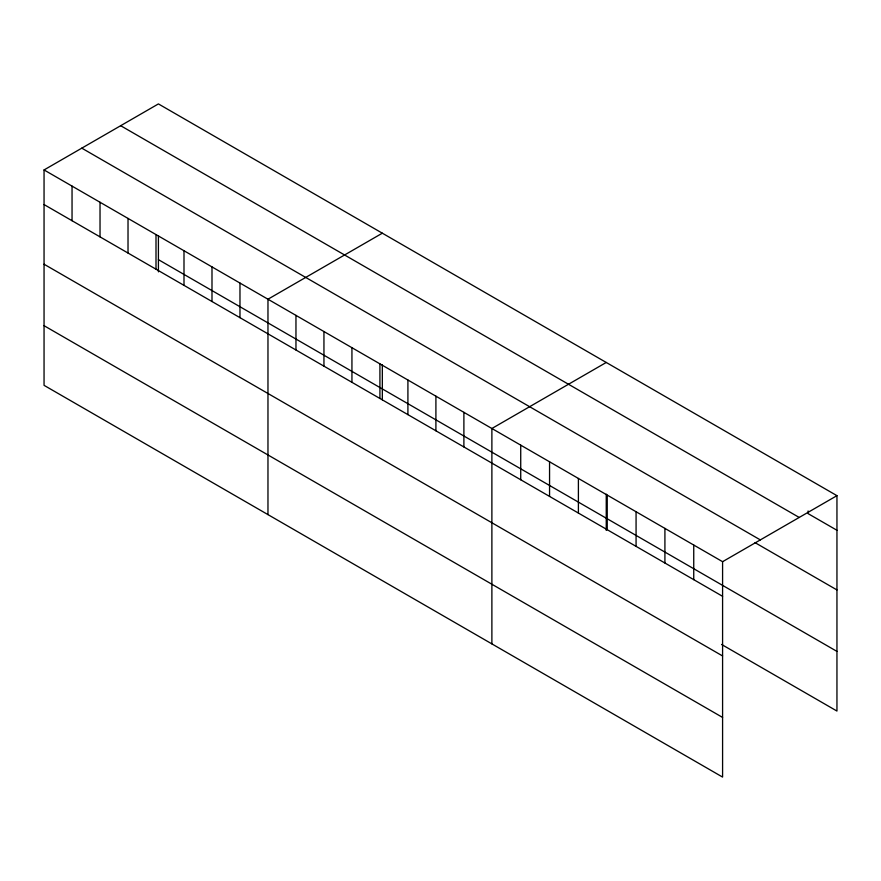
<?xml version="1.0" encoding="UTF-8"?>
<svg xmlns="http://www.w3.org/2000/svg" width="881" height="881" viewBox="0 0 881 881"><rect width="100%" height="100%" fill="white"/><g stroke="black" fill="none" stroke-linecap="round" stroke-linejoin="round"><path stroke-width="1.32" d="M44.05 169.945L722.585 561.693L722.585 777.086L44.05 385.338L44.05 169.945L158.415 103.914L836.95 495.662L836.95 711.055L721.594 644.463M382.332 233.19L267.967 299.221L267.967 514.614M606.249 362.465L491.884 428.496L491.884 643.89M722.585 561.693L836.95 495.662M836.95 530.274L808.108 513.634L808.108 510.969M120.675 125.708L799.21 517.455M81.79 148.151L760.325 539.899M755.05 542.652L836.95 589.94M158.415 259.653L836.95 651.4M44.05 204.557L722.585 596.305M44.05 264.212L722.585 655.96M44.05 325.684L722.585 717.431M693.743 545.042L693.743 579.654M664.913 528.391L664.913 563.003M636.071 511.74L636.071 546.363M607.229 495.089L607.229 529.712M606.249 494.153L606.249 530.406M578.399 478.438L578.399 513.061M549.557 461.798L549.557 496.41M520.726 445.147L520.726 479.76M463.891 412.341L463.891 446.953M435.908 396.175L435.908 430.787M407.914 380.019L407.914 414.632M382.332 364.877L382.332 399.776M379.92 363.853L379.92 398.476M351.937 347.698L351.937 382.31M323.944 331.542L323.944 366.155M295.961 315.376L295.961 349.988M239.973 283.054L239.973 317.678M211.991 266.899L211.991 301.511M183.997 250.744L183.997 285.356M158.415 235.601L158.415 271.855M156.003 234.577L156.003 269.201M128.02 218.422L128.02 253.034M100.027 202.256L100.027 236.879M72.044 186.1L72.044 220.713"/></g></svg>
